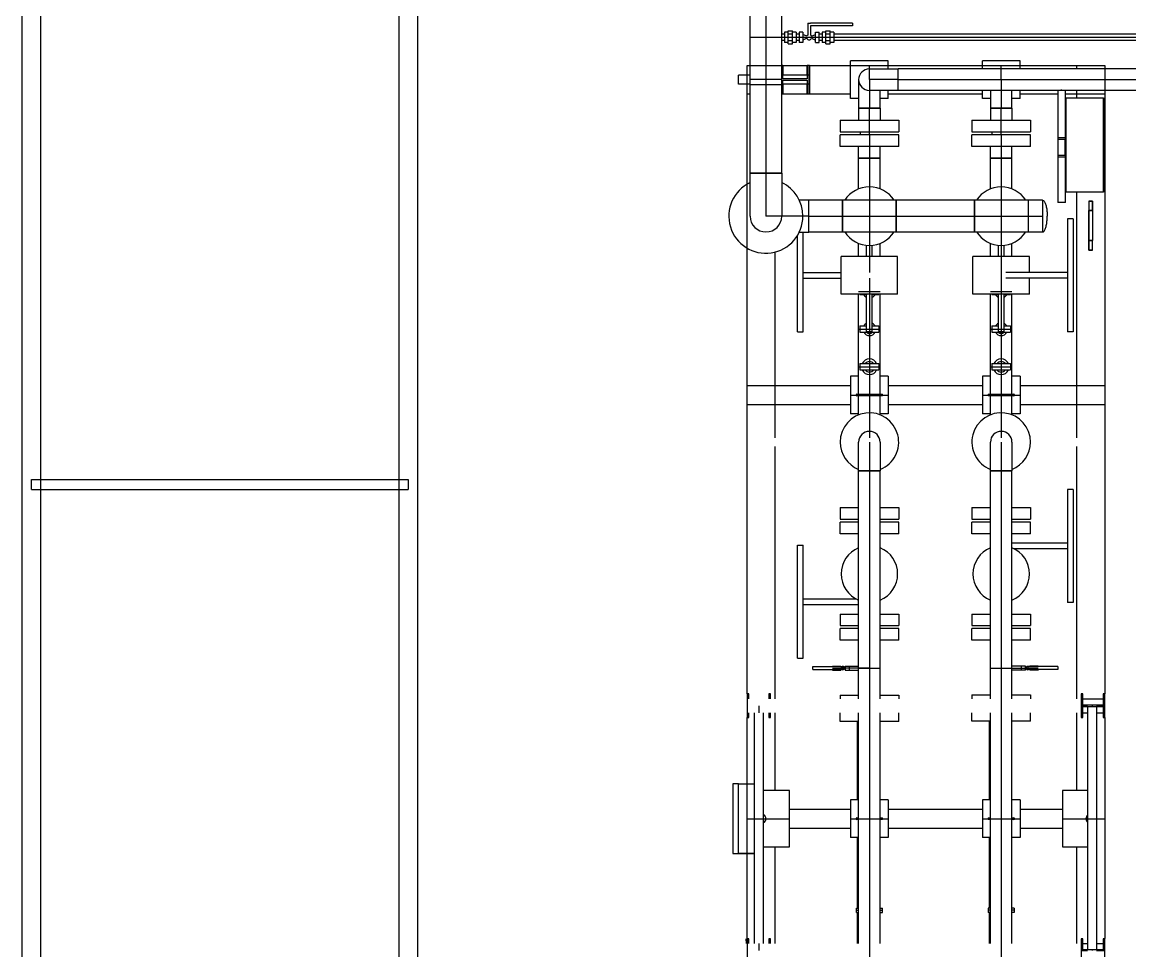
# Model space of a CAD drawing. Header units: inches. Extents: x 517790 to 538444, y 301815 to 302461.
# Drawn here: x 517885.49 to 517891.04, y 302315.24 to 302319.9 of the extents above; entities that cross this region are included whole.
import ezdxf

# ---------------------------------------------------------------- set-up
doc = ezdxf.new("R2010")
doc.units = ezdxf.units.IN
doc.header["$MEASUREMENT"] = 0
doc.layers.add('CABLE ROUTE FOR TOTAL PLANE-EMBED 1_DWG$0$DwgTemplate', color=7, linetype='Continuous')
doc.layers.add('硅胶总平面底图 工艺装置区', color=253, linetype='Continuous')

msp = doc.modelspace()

# ---------------------------------------------------------------- linework, layer by layer
at = {"layer": 'CABLE ROUTE FOR TOTAL PLANE-EMBED 1_DWG$0$DwgTemplate', "color": 253, "linetype": 'Continuous', "lineweight": 25}
for p, q in [((517885.4909, 302294.9102), (517885.4909, 302348.8016)), ((517885.5853, 302294.9056), (517885.5853, 302348.8016)), ((517887.3789, 302320.3745), (517887.3789, 302314.7813)), ((517887.4733, 302320.3745), (517887.4733, 302314.7813)), ((517885.5381, 302317.5529), (517885.5381, 302317.6029)), ((517885.5381, 302317.6029), (517887.4261, 302317.6029)), ((517887.4261, 302317.6029), (517887.4261, 302317.5529)), ((517885.5381, 302317.5529), (517887.4261, 302317.5529))]:
    msp.add_line(p, q, dxfattribs=at)
at = {"layer": '硅胶总平面底图 工艺装置区', "color": 253, "linetype": 'Continuous', "lineweight": -3}
for p, q in [((517889.1405, 302319.1388), (517889.1405, 302321.7954)), ((517889.2199, 302321.7954), (517889.2199, 302319.1388)), ((517889.2993, 302319.1388), (517889.2993, 302321.7954)), ((517889.43, 302319.8906), (517889.4441, 302319.8906)), ((517889.43, 302319.8906), (517889.43, 302319.8302)), ((517889.6542, 302319.8906), (517889.4441, 302319.8906)), ((517889.4441, 302319.8764), (517889.4441, 302319.8302)), ((517889.6542, 302319.8764), (517889.4441, 302319.8764)), ((517889.6542, 302319.8906), (517889.6542, 302319.8764)), ((517889.1405, 302319.8198), (517889.2993, 302319.8198)), ((517889.313, 302319.8355), (517889.2993, 302319.8355)), ((517889.2993, 302319.8198), (517889.313, 302319.8198)), ((517889.313, 302319.804), (517889.2993, 302319.804)), ((517889.313, 302319.846), (517889.313, 302319.8198)), ((517889.3312, 302319.846), (517889.313, 302319.846)), ((517889.313, 302319.8198), (517889.313, 302319.7935)), ((517889.313, 302319.8198), (517889.3294, 302319.8198)), ((517889.3294, 302319.8198), (517889.355, 302319.8198)), ((517889.3312, 302319.8527), (517889.3532, 302319.8527)), ((517889.3312, 302319.8363), (517889.3312, 302319.8527)), ((517889.3312, 302319.8033), (517889.3312, 302319.8363)), ((517889.3312, 302319.8363), (517889.3532, 302319.8363)), ((517889.3312, 302319.7868), (517889.3312, 302319.8033)), ((517889.3312, 302319.8033), (517889.3532, 302319.8033)), ((517889.3532, 302319.8363), (517889.3532, 302319.8527)), ((517889.3715, 302319.846), (517889.3532, 302319.846)), ((517889.3532, 302319.8033), (517889.3532, 302319.8363)), ((517889.3532, 302319.7868), (517889.3532, 302319.8033)), ((517889.355, 302319.8198), (517889.3715, 302319.8198)), ((517889.3715, 302319.846), (517889.3715, 302319.8198)), ((517889.3864, 302319.8355), (517889.3715, 302319.8355)), ((517889.3715, 302319.8198), (517889.3864, 302319.8198)), ((517889.3715, 302319.8198), (517889.3715, 302319.7935)), ((517889.3864, 302319.804), (517889.3715, 302319.804)), ((517889.3864, 302319.846), (517889.3864, 302319.7935)), ((517889.4059, 302319.846), (517889.3864, 302319.846)), ((517889.3864, 302319.8198), (517889.4029, 302319.8198)), ((517889.4029, 302319.8198), (517889.4711, 302319.8198)), ((517889.4059, 302319.846), (517889.4059, 302319.7935)), ((517889.4255, 302319.825), (517889.4059, 302319.8341)), ((517889.4255, 302319.8145), (517889.4059, 302319.8055)), ((517889.4485, 302319.825), (517889.4682, 302319.8341)), ((517889.4485, 302319.8145), (517889.4682, 302319.8055)), ((517889.4682, 302319.7935), (517889.4682, 302319.846)), ((517889.4682, 302319.846), (517889.4876, 302319.846)), ((517889.4711, 302319.8198), (517889.4876, 302319.8198)), ((517889.4876, 302319.7935), (517889.4876, 302319.846)), ((517889.5026, 302319.8355), (517889.4876, 302319.8355)), ((517889.4876, 302319.8198), (517889.5026, 302319.8198)), ((517889.5026, 302319.804), (517889.4876, 302319.804)), ((517889.5026, 302319.846), (517889.5026, 302319.8198)), ((517889.5209, 302319.846), (517889.5026, 302319.846)), ((517889.5026, 302319.8198), (517889.5026, 302319.7935)), ((517889.5026, 302319.8198), (517889.5191, 302319.8198)), ((517889.5191, 302319.8198), (517889.5446, 302319.8198)), ((517889.5209, 302319.8527), (517889.5428, 302319.8527)), ((517889.5209, 302319.8363), (517889.5209, 302319.8527)), ((517889.5209, 302319.8033), (517889.5209, 302319.8363)), ((517889.5209, 302319.8363), (517889.5428, 302319.8363)), ((517889.5209, 302319.7868), (517889.5209, 302319.8033)), ((517889.5209, 302319.8033), (517889.5428, 302319.8033)), ((517889.5428, 302319.8363), (517889.5428, 302319.8527)), ((517889.5611, 302319.846), (517889.5428, 302319.846)), ((517889.5428, 302319.8033), (517889.5428, 302319.8363)), ((517889.5428, 302319.7868), (517889.5428, 302319.8033)), ((517889.5446, 302319.8198), (517889.5611, 302319.8198)), ((517889.5611, 302319.846), (517889.5611, 302319.8198)), ((517893.2903, 302319.8355), (517889.5611, 302319.8355)), ((517889.5611, 302319.8198), (517893.2903, 302319.8198)), ((517889.5611, 302319.8198), (517889.5611, 302319.7935)), ((517893.2903, 302319.804), (517889.5611, 302319.804)), ((517889.3312, 302319.7935), (517889.313, 302319.7935)), ((517889.3312, 302319.7868), (517889.3532, 302319.7868)), ((517889.3715, 302319.7935), (517889.3532, 302319.7935)), ((517889.4059, 302319.7935), (517889.3864, 302319.7935)), ((517889.4682, 302319.7935), (517889.4876, 302319.7935)), ((517889.5209, 302319.7935), (517889.5026, 302319.7935)), ((517889.5209, 302319.7868), (517889.5428, 302319.7868)), ((517889.5611, 302319.7935), (517889.5428, 302319.7935)), ((517889.8335, 302319.7018), (517889.6447, 302319.7018)), ((517889.6447, 302319.513), (517889.6447, 302319.7018)), ((517889.8335, 302319.6613), (517889.8335, 302319.7018)), ((517890.4943, 302319.7018), (517890.3055, 302319.7018)), ((517890.3055, 302319.6613), (517890.3055, 302319.7018)), ((517890.4943, 302319.6613), (517890.4943, 302319.7018)), ((517889.1255, 302319.63), (517889.1255, 302319.6782)), ((517889.1255, 302319.6782), (517889.1405, 302319.6782)), ((517889.1255, 302319.63), (517889.1255, 302319.6782)), ((517889.1255, 302319.6782), (517889.1405, 302319.6782)), ((517889.1405, 302319.6782), (517889.2945, 302319.6782)), ((517889.3049, 302319.6782), (517889.2993, 302319.6782)), ((517889.3049, 302319.6107), (517889.3049, 302319.6782)), ((517889.3049, 302319.6782), (517889.3058, 302319.6782)), ((517889.3049, 302319.6782), (517889.3058, 302319.6782)), ((517889.3058, 302319.6782), (517889.4267, 302319.6782)), ((517889.3058, 302319.6782), (517889.3058, 302319.63)), ((517889.3058, 302319.6782), (517889.3058, 302319.63)), ((517889.4267, 302319.63), (517889.4267, 302319.6782)), ((517889.4267, 302319.63), (517889.4267, 302319.6782)), ((517889.4267, 302319.6782), (517889.4276, 302319.6782)), ((517889.4276, 302319.6782), (517889.4267, 302319.6782)), ((517889.4276, 302319.6782), (517889.4276, 302319.6107)), ((517889.437, 302319.6782), (517889.4276, 302319.6782)), ((517889.437, 302319.5366), (517889.437, 302319.6782)), ((517889.437, 302319.6782), (517889.438, 302319.6782)), ((517889.438, 302319.6782), (517889.437, 302319.6782)), ((517889.438, 302319.6782), (517889.6447, 302319.6782)), ((517889.438, 302319.6782), (517889.438, 302319.5366)), ((517889.438, 302319.6782), (517889.438, 302319.5366)), ((517889.6447, 302319.6782), (517889.8335, 302319.6782)), ((517889.7391, 302319.6074), (517889.7391, 302319.6782)), ((517889.7391, 302319.6613), (517889.883, 302319.6613)), ((517889.8335, 302319.6782), (517890.3055, 302319.6782)), ((517889.883, 302319.5534), (517889.883, 302319.6613)), ((517889.883, 302319.5534), (517889.883, 302319.6613)), ((517893.2165, 302319.6613), (517889.883, 302319.6613)), ((517890.3055, 302319.6782), (517890.4943, 302319.6782)), ((517890.3999, 302319.6074), (517890.3999, 302319.6782)), ((517890.4943, 302319.6782), (517890.9191, 302319.6782)), ((517890.7775, 302319.6782), (517890.7775, 302319.6613)), ((517890.7775, 302319.6782), (517890.9191, 302319.6782)), ((517890.9191, 302319.6782), (517890.9191, 302319.6613)), ((517890.9191, 302319.6782), (517890.9191, 302319.6613)), ((517890.9191, 302319.6613), (517890.9191, 302319.5534)), ((517889.083, 302319.5847), (517889.083, 302319.63)), ((517889.1405, 302319.63), (517889.083, 302319.63)), ((517889.1405, 302319.5847), (517889.083, 302319.5847)), ((517889.1255, 302319.5847), (517889.1255, 302319.63)), ((517889.1255, 302319.083), (517889.1255, 302319.5847)), ((517889.1255, 302319.5366), (517889.1255, 302319.5847)), ((517889.2993, 302319.6074), (517889.1405, 302319.6074)), ((517889.1405, 302319.5823), (517889.2993, 302319.5823)), ((517889.437, 302319.63), (517889.2993, 302319.63)), ((517889.437, 302319.5847), (517889.2993, 302319.5847)), ((517889.4276, 302319.6107), (517889.3049, 302319.6107)), ((517889.3049, 302319.5366), (517889.3049, 302319.6041)), ((517889.3049, 302319.6041), (517889.4276, 302319.6041)), ((517889.3058, 302319.5847), (517889.3058, 302319.5366)), ((517889.3058, 302319.5847), (517889.3058, 302319.5366)), ((517889.4267, 302319.5366), (517889.4267, 302319.5847)), ((517889.4267, 302319.5366), (517889.4267, 302319.5847)), ((517889.4276, 302319.6041), (517889.4276, 302319.5366)), ((517889.437, 302319.63), (517889.437, 302319.5847)), ((517889.6852, 302319.6074), (517889.6852, 302319.4635)), ((517889.7391, 302319.6074), (517889.7391, 302319.5534)), ((517889.883, 302319.6074), (517889.7391, 302319.6074)), ((517889.883, 302319.6074), (517889.883, 302319.6074)), ((517889.883, 302319.6074), (517889.883, 302319.6074)), ((517889.883, 302319.6074), (517893.2165, 302319.6074)), ((517890.3999, 302319.6074), (517890.3999, 302319.5534)), ((517889.1255, 302319.5366), (517889.1405, 302319.5366)), ((517889.2993, 302319.5366), (517889.3049, 302319.5366)), ((517889.3058, 302319.5366), (517889.3049, 302319.5366)), ((517889.3049, 302319.5366), (517889.3058, 302319.5366)), ((517889.3058, 302319.5366), (517889.4267, 302319.5366)), ((517889.4276, 302319.5366), (517889.4267, 302319.5366)), ((517889.4276, 302319.5366), (517889.4267, 302319.5366)), ((517889.4276, 302319.5366), (517889.437, 302319.5366)), ((517889.438, 302319.5366), (517889.437, 302319.5366)), ((517889.438, 302319.5366), (517889.437, 302319.5366)), ((517889.438, 302319.5366), (517889.6447, 302319.5366)), ((517889.7391, 302319.5534), (517889.7391, 302319.4635)), ((517889.883, 302319.5534), (517889.7391, 302319.5534)), ((517889.7931, 302319.4635), (517889.7931, 302319.5534)), ((517889.8335, 302319.513), (517889.8335, 302319.5534)), ((517889.8335, 302319.5366), (517890.3055, 302319.5366)), ((517893.2165, 302319.5534), (517889.883, 302319.5534)), ((517890.3055, 302319.513), (517890.3055, 302319.5534)), ((517890.346, 302319.5534), (517890.346, 302319.4635)), ((517890.3999, 302319.5534), (517890.3999, 302319.4635)), ((517890.4539, 302319.4635), (517890.4539, 302319.5534)), ((517890.4943, 302319.513), (517890.4943, 302319.5534)), ((517890.4943, 302319.5366), (517890.6836, 302319.5366)), ((517890.6836, 302319.5534), (517890.6836, 302318.9921)), ((517890.7026, 302319.5534), (517890.7026, 302319.5578)), ((517890.7215, 302318.9921), (517890.7215, 302319.5534)), ((517890.7215, 302319.5366), (517890.9191, 302319.5366)), ((517890.7775, 302319.5534), (517890.7775, 302319.5155)), ((517890.9191, 302319.5534), (517890.9191, 302319.5366)), ((517890.9191, 302319.5534), (517890.9191, 302317.8114)), ((517889.6852, 302319.513), (517889.6447, 302319.513)), ((517889.8335, 302319.513), (517889.7931, 302319.513)), ((517890.346, 302319.513), (517890.3055, 302319.513)), ((517890.4943, 302319.513), (517890.4539, 302319.513)), ((517890.7243, 302319.5155), (517890.7243, 302319.0435)), ((517890.7243, 302319.5155), (517890.7243, 302319.0435)), ((517890.7243, 302319.5155), (517890.9131, 302319.5155)), ((517890.7243, 302319.5155), (517890.9131, 302319.5155)), ((517890.9131, 302319.0435), (517890.9131, 302319.5155)), ((517890.9131, 302319.5155), (517890.9131, 302319.0435)), ((517889.7391, 302319.4635), (517889.6852, 302319.4635)), ((517889.6852, 302319.4635), (517889.7391, 302319.4635)), ((517889.6852, 302319.4635), (517889.6852, 302319.4049)), ((517889.7391, 302319.4635), (517889.7391, 302319.4635)), ((517889.7391, 302319.4635), (517889.7391, 302319.4635)), ((517889.7931, 302319.4635), (517889.7391, 302319.4635)), ((517889.7391, 302319.3465), (517889.7391, 302319.4635)), ((517889.7391, 302319.4635), (517889.7931, 302319.4635)), ((517889.7931, 302319.4635), (517889.7931, 302319.4049)), ((517890.3999, 302319.4635), (517890.346, 302319.4635)), ((517890.346, 302319.4635), (517890.3999, 302319.4635)), ((517890.346, 302319.4635), (517890.346, 302319.4049)), ((517890.3999, 302319.4635), (517890.3999, 302319.4635)), ((517890.3999, 302319.4635), (517890.3999, 302319.4635)), ((517890.4539, 302319.4635), (517890.3999, 302319.4635)), ((517890.3999, 302319.3465), (517890.3999, 302319.4635)), ((517890.3999, 302319.4635), (517890.4539, 302319.4635)), ((517890.4539, 302319.4635), (517890.4539, 302319.4049)), ((517889.5923, 302319.4049), (517889.7391, 302319.4049)), ((517889.5923, 302319.4049), (517889.5923, 302319.3465)), ((517889.7391, 302319.4049), (517889.886, 302319.4049)), ((517889.886, 302319.4049), (517889.886, 302319.3465)), ((517890.2531, 302319.4049), (517890.3999, 302319.4049)), ((517890.2531, 302319.4049), (517890.2531, 302319.3465)), ((517890.3999, 302319.4049), (517890.5468, 302319.4049)), ((517890.5468, 302319.4049), (517890.5468, 302319.3465)), ((517889.5923, 302319.3465), (517889.7391, 302319.3465)), ((517889.7391, 302319.3314), (517889.5923, 302319.3314)), ((517889.5923, 302319.2729), (517889.5923, 302319.3314)), ((517889.6938, 302319.3314), (517889.6938, 302319.3465)), ((517889.7391, 302319.3314), (517889.7391, 302319.3465)), ((517889.7391, 302319.3465), (517889.886, 302319.3465)), ((517889.7391, 302319.3314), (517889.7391, 302319.2144)), ((517889.886, 302319.3314), (517889.7391, 302319.3314)), ((517889.886, 302319.2729), (517889.886, 302319.3314)), ((517890.2531, 302319.3465), (517890.3999, 302319.3465)), ((517890.3999, 302319.3314), (517890.2531, 302319.3314)), ((517890.2531, 302319.2729), (517890.2531, 302319.3314)), ((517890.3546, 302319.3314), (517890.3546, 302319.3465)), ((517890.3999, 302319.3465), (517890.5468, 302319.3465)), ((517890.3999, 302319.3314), (517890.3999, 302319.3465)), ((517890.3999, 302319.3314), (517890.3999, 302319.2144)), ((517890.5468, 302319.3314), (517890.3999, 302319.3314)), ((517890.5468, 302319.2729), (517890.5468, 302319.3314)), ((517890.7215, 302319.3156), (517890.6836, 302319.3156)), ((517890.6836, 302319.3156), (517890.6836, 302319.3086)), ((517890.6836, 302319.3086), (517890.7185, 302319.3086)), ((517890.7185, 302319.3086), (517890.7185, 302319.2268)), ((517890.7215, 302319.2197), (517890.7215, 302319.3156)), ((517889.7391, 302319.2729), (517889.5923, 302319.2729)), ((517889.6852, 302319.2144), (517889.6852, 302319.2729)), ((517889.886, 302319.2729), (517889.7391, 302319.2729)), ((517889.7931, 302319.2144), (517889.7931, 302319.2729)), ((517890.3999, 302319.2729), (517890.2531, 302319.2729)), ((517890.346, 302319.2144), (517890.346, 302319.2729)), ((517890.5468, 302319.2729), (517890.3999, 302319.2729)), ((517890.4539, 302319.2144), (517890.4539, 302319.2729)), ((517889.6852, 302319.2144), (517889.7931, 302319.2144)), ((517889.6852, 302319.0596), (517889.6852, 302319.2144)), ((517889.7391, 302319.2144), (517889.6852, 302319.2144)), ((517889.7391, 302319.2144), (517889.7391, 302319.0698)), ((517889.7931, 302319.2144), (517889.7391, 302319.2144)), ((517889.7931, 302319.0596), (517889.7931, 302319.2144)), ((517890.346, 302319.2144), (517890.4539, 302319.2144)), ((517890.346, 302319.0596), (517890.346, 302319.2144)), ((517890.3999, 302319.2144), (517890.346, 302319.2144)), ((517890.3999, 302319.2144), (517890.3999, 302319.0698)), ((517890.4539, 302319.2144), (517890.3999, 302319.2144)), ((517890.4539, 302319.0596), (517890.4539, 302319.2144)), ((517890.6836, 302319.2268), (517890.6836, 302319.2197)), ((517890.7185, 302319.2268), (517890.6836, 302319.2268)), ((517890.6836, 302319.2197), (517890.7215, 302319.2197)), ((517889.2993, 302319.1388), (517889.1405, 302319.1388)), ((517889.1405, 302318.923), (517889.1405, 302319.1388)), ((517889.1405, 302319.1388), (517889.2993, 302319.1388)), ((517889.2199, 302319.1388), (517889.2199, 302319.1388)), ((517889.2199, 302319.1387), (517889.2199, 302319.1388)), ((517889.2199, 302319.1388), (517889.2199, 302318.923)), ((517889.2993, 302319.1388), (517889.2993, 302318.923)), ((517889.1255, 302318.7629), (517889.1255, 302319.083)), ((517889.7391, 302319.0698), (517889.7391, 302319.0218)), ((517890.3999, 302319.0698), (517890.3999, 302319.0218)), ((517890.9131, 302319.0435), (517890.7243, 302319.0435)), ((517890.9131, 302319.0435), (517890.7243, 302319.0435)), ((517890.7775, 302319.0435), (517890.7775, 302317.8114)), ((517889.4357, 302319.0024), (517889.3879, 302319.0024)), ((517889.4357, 302318.923), (517889.4357, 302319.0024)), ((517889.4357, 302318.8435), (517889.4357, 302319.0024)), ((517889.6044, 302319.0024), (517889.4357, 302319.0024)), ((517889.6044, 302318.8435), (517889.6044, 302319.0024)), ((517889.6044, 302319.0024), (517889.6044, 302318.8435)), ((517889.8739, 302319.0024), (517889.6044, 302319.0024)), ((517889.7391, 302319.0218), (517889.7391, 302319.0217)), ((517889.7391, 302319.0217), (517889.7391, 302318.8242)), ((517889.8739, 302318.8435), (517889.8739, 302319.0024)), ((517890.2652, 302319.0024), (517889.8739, 302319.0024)), ((517889.8739, 302319.0024), (517889.8739, 302318.8435)), ((517890.2652, 302319.0024), (517890.2652, 302318.8435)), ((517890.5347, 302319.0024), (517890.2652, 302319.0024)), ((517890.2652, 302318.8435), (517890.2652, 302319.0024)), ((517890.3999, 302319.0218), (517890.3999, 302319.0217)), ((517890.3999, 302319.0217), (517890.3999, 302318.8242)), ((517890.5347, 302319.0024), (517890.5347, 302318.923)), ((517890.6066, 302319.0024), (517890.5347, 302319.0024)), ((517890.5347, 302319.0024), (517890.5347, 302318.8435)), ((517890.6066, 302319.0024), (517890.6066, 302318.923)), ((517890.7215, 302318.9921), (517890.6836, 302318.9921)), ((517890.8578, 302318.9985), (517890.8389, 302318.9985)), ((517890.8389, 302318.9985), (517890.8578, 302318.9985)), ((517890.8389, 302318.9985), (517890.8389, 302318.9513)), ((517890.8389, 302318.9985), (517890.8389, 302318.9513)), ((517890.8578, 302318.9513), (517890.8578, 302318.9985)), ((517890.8578, 302318.9985), (517890.8578, 302318.9513)), ((517889.4057, 302318.923), (517889.2199, 302318.923)), ((517889.4357, 302318.923), (517889.4057, 302318.923)), ((517889.4357, 302318.923), (517889.4357, 302318.923)), ((517889.4357, 302318.923), (517889.4357, 302318.923)), ((517889.4357, 302318.8435), (517889.4357, 302318.923)), ((517889.4357, 302318.923), (517889.6044, 302318.923)), ((517889.6044, 302318.923), (517889.6044, 302318.923)), ((517889.6044, 302318.923), (517889.8739, 302318.923)), ((517889.8739, 302318.923), (517890.2652, 302318.923)), ((517889.8739, 302318.923), (517889.8739, 302318.923)), ((517889.8739, 302318.923), (517889.8739, 302318.923)), ((517890.2652, 302318.923), (517890.5347, 302318.923)), ((517890.2652, 302318.923), (517890.2652, 302318.923)), ((517890.5347, 302318.923), (517890.6066, 302318.923)), ((517890.5347, 302318.923), (517890.5347, 302318.923)), ((517890.5347, 302318.923), (517890.5347, 302318.8435)), ((517890.5347, 302318.923), (517890.5347, 302318.923)), ((517890.5347, 302318.923), (517890.5347, 302318.923)), ((517890.6066, 302318.923), (517890.6066, 302318.8435)), ((517890.8389, 302318.9513), (517890.8578, 302318.9513)), ((517890.8578, 302318.9513), (517890.8389, 302318.9513)), ((517890.8389, 302318.8003), (517890.8389, 302318.9513)), ((517890.8389, 302318.9513), (517890.8389, 302318.8003)), ((517890.8578, 302318.9513), (517890.8389, 302318.9513)), ((517890.8578, 302318.9513), (517890.8578, 302318.8003)), ((517890.8578, 302318.9513), (517890.8578, 302318.8003)), ((517890.7322, 302318.9098), (517890.7322, 302318.3434)), ((517890.7605, 302318.9098), (517890.7322, 302318.9098)), ((517890.7605, 302318.9098), (517890.7605, 302318.3434)), ((517889.3785, 302318.3434), (517889.3785, 302318.8261)), ((517889.3879, 302318.8435), (517889.4357, 302318.8435)), ((517889.4068, 302318.3434), (517889.4068, 302318.8435)), ((517889.6044, 302318.8435), (517889.4357, 302318.8435)), ((517889.8739, 302318.8435), (517889.6044, 302318.8435)), ((517889.7391, 302318.8242), (517889.7391, 302318.6407)), ((517889.7391, 302318.8242), (517889.7391, 302318.8242)), ((517889.7391, 302318.8242), (517889.7391, 302318.8242)), ((517890.2652, 302318.8435), (517889.8739, 302318.8435)), ((517890.5347, 302318.8435), (517890.2652, 302318.8435)), ((517890.3999, 302318.8242), (517890.3999, 302318.6407)), ((517890.3999, 302318.8242), (517890.3999, 302318.8242)), ((517890.3999, 302318.8242), (517890.3999, 302318.8242)), ((517890.6066, 302318.8435), (517890.5347, 302318.8435)), ((517890.8389, 302318.8003), (517890.8389, 302318.7531)), ((517890.8389, 302318.7531), (517890.8389, 302318.8003)), ((517890.8578, 302318.8003), (517890.8389, 302318.8003)), ((517890.8389, 302318.8003), (517890.8578, 302318.8003)), ((517890.8578, 302318.8003), (517890.8389, 302318.8003)), ((517890.8578, 302318.7531), (517890.8578, 302318.8003)), ((517890.8578, 302318.7531), (517890.8578, 302318.8003)), ((517889.1255, 302317.8114), (517889.1255, 302318.7629)), ((517889.6852, 302318.721), (517889.6852, 302318.7864)), ((517889.725, 302318.721), (517889.725, 302318.7768)), ((517889.7533, 302318.721), (517889.7533, 302318.7768)), ((517889.7931, 302318.721), (517889.7931, 302318.7864)), ((517890.346, 302318.721), (517890.346, 302318.7864)), ((517890.3858, 302318.721), (517890.3858, 302318.7768)), ((517890.4141, 302318.721), (517890.4141, 302318.7768)), ((517890.4539, 302318.721), (517890.4539, 302318.7864)), ((517890.8389, 302318.7531), (517890.8578, 302318.7531)), ((517890.8578, 302318.7531), (517890.8389, 302318.7531)), ((517889.2671, 302317.8114), (517889.2671, 302318.7432)), ((517889.8807, 302318.721), (517889.5975, 302318.721)), ((517889.5975, 302318.5322), (517889.5975, 302318.721)), ((517889.8807, 302318.5322), (517889.8807, 302318.721)), ((517890.5415, 302318.721), (517890.2583, 302318.721)), ((517890.2583, 302318.5322), (517890.2583, 302318.721)), ((517890.5415, 302318.6407), (517890.5415, 302318.721)), ((517889.4068, 302318.6407), (517889.5975, 302318.6407)), ((517890.3999, 302318.6406), (517890.3999, 302318.6125)), ((517890.7322, 302318.6407), (517890.423, 302318.6407)), ((517889.4068, 302318.6124), (517889.5975, 302318.6124)), ((517889.7391, 302318.6124), (517889.7391, 302318.5454)), ((517890.3999, 302318.6124), (517890.3999, 302318.5454)), ((517890.7322, 302318.6124), (517890.423, 302318.6124)), ((517890.5415, 302318.5322), (517890.5415, 302318.6124)), ((517889.8807, 302318.5322), (517889.5975, 302318.5322)), ((517889.6852, 302318.5454), (517889.7931, 302318.5454)), ((517889.6852, 302318.3566), (517889.6852, 302318.5322)), ((517889.6919, 302318.5322), (517889.6919, 302318.5297)), ((517889.6919, 302318.5297), (517889.725, 302318.5297)), ((517889.725, 302318.3434), (517889.725, 302318.5322)), ((517889.7391, 302318.5454), (517889.7391, 302318.5454)), ((517889.7391, 302318.5454), (517889.7391, 302318.5454)), ((517889.7391, 302318.5454), (517889.7391, 302318.3566)), ((517889.7533, 302318.3434), (517889.7533, 302318.5322)), ((517889.7533, 302318.5297), (517889.7863, 302318.5297)), ((517889.7863, 302318.5322), (517889.7863, 302318.5297)), ((517889.7931, 302318.3566), (517889.7931, 302318.5322)), ((517890.5415, 302318.5322), (517890.2583, 302318.5322)), ((517890.346, 302318.5454), (517890.4539, 302318.5454)), ((517890.346, 302318.3566), (517890.346, 302318.5322)), ((517890.3527, 302318.5322), (517890.3527, 302318.5297)), ((517890.3527, 302318.5297), (517890.3858, 302318.5297)), ((517890.3858, 302318.3434), (517890.3858, 302318.5322)), ((517890.3999, 302318.5454), (517890.3999, 302318.5454)), ((517890.3999, 302318.5454), (517890.3999, 302318.5454)), ((517890.3999, 302318.5454), (517890.3999, 302318.3566)), ((517890.4141, 302318.3434), (517890.4141, 302318.5322)), ((517890.4141, 302318.5297), (517890.4471, 302318.5297)), ((517890.4471, 302318.5322), (517890.4471, 302318.5297)), ((517890.4539, 302318.3566), (517890.4539, 302318.5322)), ((517889.6852, 302318.3566), (517889.7931, 302318.3566)), ((517889.6852, 302318.1678), (517889.6852, 302318.3566)), ((517889.6919, 302318.3723), (517889.725, 302318.3723)), ((517889.6919, 302318.3723), (517889.6919, 302318.3409)), ((517889.7391, 302318.3566), (517889.7391, 302318.3566)), ((517889.7391, 302318.3566), (517889.7391, 302318.3566)), ((517889.7391, 302318.3566), (517889.7391, 302318.324)), ((517889.7533, 302318.3723), (517889.7863, 302318.3723)), ((517889.7863, 302318.3723), (517889.7863, 302318.3409)), ((517889.7931, 302318.1678), (517889.7931, 302318.3566)), ((517890.346, 302318.3566), (517890.4539, 302318.3566)), ((517890.346, 302318.1678), (517890.346, 302318.3566)), ((517890.3527, 302318.3723), (517890.3858, 302318.3723)), ((517890.3527, 302318.3723), (517890.3527, 302318.3409)), ((517890.3999, 302318.3566), (517890.3999, 302318.3566)), ((517890.3999, 302318.3566), (517890.3999, 302318.3566)), ((517890.3999, 302318.3566), (517890.3999, 302318.324)), ((517890.4141, 302318.3723), (517890.4471, 302318.3723)), ((517890.4471, 302318.3723), (517890.4471, 302318.3409)), ((517890.4539, 302318.1678), (517890.4539, 302318.3566)), ((517889.3785, 302318.3434), (517889.4068, 302318.3434)), ((517889.6919, 302318.3409), (517889.7391, 302318.3409)), ((517889.7533, 302318.3434), (517889.725, 302318.3434)), ((517889.7391, 302318.3409), (517889.7863, 302318.3409)), ((517889.7391, 302318.324), (517889.7391, 302318.2072)), ((517890.3527, 302318.3409), (517890.3999, 302318.3409)), ((517890.4141, 302318.3434), (517890.3858, 302318.3434)), ((517890.3999, 302318.3409), (517890.4471, 302318.3409)), ((517890.3999, 302318.324), (517890.3999, 302318.2072)), ((517890.7605, 302318.3434), (517890.7322, 302318.3434)), ((517889.7391, 302318.2072), (517889.7391, 302318.1678)), ((517890.3999, 302318.2072), (517890.3999, 302318.1678)), ((517889.6852, 302318.1678), (517889.7931, 302318.1678)), ((517889.6852, 302318.03), (517889.6852, 302318.1678)), ((517889.6919, 302318.1835), (517889.7391, 302318.1835)), ((517889.6919, 302318.1835), (517889.6919, 302318.1521)), ((517889.6919, 302318.1521), (517889.7391, 302318.1521)), ((517889.7391, 302318.1835), (517889.7863, 302318.1835)), ((517889.7391, 302318.1678), (517889.7391, 302318.1284)), ((517889.7391, 302318.1678), (517889.7391, 302318.1678)), ((517889.7391, 302318.1678), (517889.7391, 302318.1678)), ((517889.7391, 302318.1521), (517889.7863, 302318.1521)), ((517889.7863, 302318.1835), (517889.7863, 302318.1521)), ((517889.7931, 302318.03), (517889.7931, 302318.1678)), ((517890.346, 302318.1678), (517890.4539, 302318.1678)), ((517890.346, 302318.03), (517890.346, 302318.1678)), ((517890.3527, 302318.1835), (517890.3999, 302318.1835)), ((517890.3527, 302318.1835), (517890.3527, 302318.1521)), ((517890.3527, 302318.1521), (517890.3999, 302318.1521)), ((517890.3999, 302318.1835), (517890.4471, 302318.1835)), ((517890.3999, 302318.1678), (517890.3999, 302318.1678)), ((517890.3999, 302318.1678), (517890.3999, 302318.1678)), ((517890.3999, 302318.1678), (517890.3999, 302318.1284)), ((517890.3999, 302318.1521), (517890.4471, 302318.1521)), ((517890.4471, 302318.1835), (517890.4471, 302318.1521)), ((517890.4539, 302318.03), (517890.4539, 302318.1678)), ((517889.6852, 302318.1206), (517889.6447, 302318.1206)), ((517889.6447, 302318.1206), (517889.6447, 302317.9318)), ((517889.7391, 302318.1284), (517889.7391, 302318.03)), ((517889.8335, 302318.1206), (517889.7931, 302318.1206)), ((517889.8335, 302318.1206), (517889.8335, 302317.9318)), ((517890.3055, 302318.1206), (517890.3055, 302317.9318)), ((517890.346, 302318.1206), (517890.3055, 302318.1206)), ((517890.3999, 302318.1284), (517890.3999, 302318.03)), ((517890.4943, 302318.1206), (517890.4539, 302318.1206)), ((517890.4943, 302318.1206), (517890.4943, 302317.9318)), ((517889.1255, 302317.979), (517889.1255, 302318.0734)), ((517889.1255, 302318.0734), (517889.6447, 302318.0734)), ((517889.6447, 302318.0262), (517889.8335, 302318.0262)), ((517889.6759, 302318.03), (517889.8024, 302318.03)), ((517889.8024, 302318.0224), (517889.6759, 302318.0224)), ((517889.6852, 302317.9268), (517889.6852, 302318.0224)), ((517889.7391, 302318.03), (517889.7391, 302318.0224)), ((517889.7391, 302318.0224), (517889.7391, 302317.937)), ((517889.7931, 302317.9268), (517889.7931, 302318.0224)), ((517889.8335, 302318.0734), (517890.3055, 302318.0734)), ((517890.3055, 302318.0262), (517890.4943, 302318.0262)), ((517890.3367, 302318.03), (517890.4632, 302318.03)), ((517890.4632, 302318.0224), (517890.3367, 302318.0224)), ((517890.346, 302317.9268), (517890.346, 302318.0224)), ((517890.3999, 302318.03), (517890.3999, 302318.0224)), ((517890.3999, 302318.0224), (517890.3999, 302317.937)), ((517890.4539, 302317.9268), (517890.4539, 302318.0224)), ((517890.4943, 302318.0734), (517890.9191, 302318.0734)), ((517890.9191, 302318.0734), (517890.9191, 302317.979)), ((517889.1255, 302317.979), (517889.6447, 302317.979)), ((517889.8335, 302317.979), (517890.3055, 302317.979)), ((517890.4943, 302317.979), (517890.9191, 302317.979)), ((517889.6852, 302317.9318), (517889.6447, 302317.9318)), ((517889.7391, 302317.937), (517889.7391, 302317.889)), ((517889.8335, 302317.9318), (517889.7931, 302317.9318)), ((517890.346, 302317.9318), (517890.3055, 302317.9318)), ((517890.3999, 302317.937), (517890.3999, 302317.889)), ((517890.4943, 302317.9318), (517890.4539, 302317.9318)), ((517889.7391, 302317.889), (517889.7391, 302317.8114)), ((517889.7391, 302317.889), (517889.7391, 302317.889)), ((517890.3999, 302317.889), (517890.3999, 302317.889)), ((517890.3999, 302317.889), (517890.3999, 302317.8114)), ((517889.1255, 302317.7689), (517889.1255, 302317.8114)), ((517890.9191, 302317.8114), (517890.9191, 302317.7689)), ((517889.1255, 302316.5276), (517889.1255, 302317.7689)), ((517889.2671, 302316.504), (517889.2671, 302317.7689)), ((517889.6852, 302317.6463), (517889.6852, 302317.7902)), ((517889.7391, 302317.7902), (517889.7391, 302317.6463)), ((517889.7931, 302317.7902), (517889.7931, 302317.6463)), ((517890.346, 302317.6463), (517890.346, 302317.7902)), ((517890.3999, 302317.7902), (517890.3999, 302317.6463)), ((517890.4539, 302317.7902), (517890.4539, 302317.6463)), ((517890.7775, 302317.7689), (517890.7775, 302316.504)), ((517890.9191, 302317.7689), (517890.9191, 302316.5276)), ((517889.7931, 302317.6463), (517889.6852, 302317.6463)), ((517889.6852, 302317.6463), (517889.7931, 302317.6463)), ((517889.6852, 302316.504), (517889.6852, 302317.6463)), ((517889.7391, 302317.6463), (517889.7391, 302317.6463)), ((517889.7391, 302317.6463), (517889.7391, 302317.6463)), ((517889.7391, 302317.6463), (517889.7391, 302316.504)), ((517889.7931, 302316.504), (517889.7931, 302317.6463)), ((517890.4539, 302317.6463), (517890.346, 302317.6463)), ((517890.346, 302317.6463), (517890.4539, 302317.6463)), ((517890.346, 302316.504), (517890.346, 302317.6463)), ((517890.3999, 302317.6463), (517890.3999, 302317.6463)), ((517890.3999, 302317.6463), (517890.3999, 302317.6463)), ((517890.3999, 302317.6463), (517890.3999, 302316.504)), ((517890.4539, 302316.504), (517890.4539, 302317.6463)), ((517890.7322, 302317.5523), (517890.7322, 302317.2691)), ((517890.7605, 302317.5523), (517890.7322, 302317.5523)), ((517890.7605, 302317.5523), (517890.7605, 302317.2691)), ((517889.5923, 302317.4622), (517889.6852, 302317.4622)), ((517889.5923, 302317.4622), (517889.5923, 302317.4038)), ((517889.7931, 302317.4622), (517889.886, 302317.4622)), ((517889.886, 302317.4622), (517889.886, 302317.4038)), ((517890.2531, 302317.4622), (517890.346, 302317.4622)), ((517890.2531, 302317.4622), (517890.2531, 302317.4038)), ((517890.4539, 302317.4622), (517890.5468, 302317.4622)), ((517890.5468, 302317.4622), (517890.5468, 302317.4038)), ((517889.5923, 302317.4038), (517889.6852, 302317.4038)), ((517889.6852, 302317.3887), (517889.5923, 302317.3887)), ((517889.5923, 302317.3303), (517889.5923, 302317.3887)), ((517889.7931, 302317.4038), (517889.886, 302317.4038)), ((517889.886, 302317.3887), (517889.7931, 302317.3887)), ((517889.886, 302317.3303), (517889.886, 302317.3887)), ((517890.2531, 302317.4038), (517890.346, 302317.4038)), ((517890.346, 302317.3887), (517890.2531, 302317.3887)), ((517890.2531, 302317.3303), (517890.2531, 302317.3887)), ((517890.4539, 302317.4038), (517890.5468, 302317.4038)), ((517890.5468, 302317.3887), (517890.4539, 302317.3887)), ((517890.5468, 302317.3303), (517890.5468, 302317.3887)), ((517889.6852, 302317.3303), (517889.5923, 302317.3303)), ((517889.886, 302317.3303), (517889.7931, 302317.3303)), ((517890.346, 302317.3303), (517890.2531, 302317.3303)), ((517890.5468, 302317.3303), (517890.4539, 302317.3303)), ((517889.3785, 302316.9897), (517889.3785, 302317.2729)), ((517889.3785, 302317.2729), (517889.4068, 302317.2729)), ((517889.4068, 302316.9897), (517889.4068, 302317.2729)), ((517890.7322, 302317.2832), (517890.4539, 302317.2832)), ((517890.7322, 302317.2549), (517890.4654, 302317.2549)), ((517890.7322, 302317.2691), (517890.7322, 302316.9859)), ((517890.7605, 302317.2691), (517890.7605, 302316.9859)), ((517889.3785, 302316.7065), (517889.3785, 302316.9897)), ((517889.4068, 302317.0038), (517889.6736, 302317.0038)), ((517889.4068, 302316.7065), (517889.4068, 302316.9897)), ((517889.4068, 302316.9755), (517889.6852, 302316.9755)), ((517890.7605, 302316.9859), (517890.7322, 302316.9859)), ((517889.5923, 302316.9285), (517889.6852, 302316.9285)), ((517889.5923, 302316.9285), (517889.5923, 302316.8701)), ((517889.7931, 302316.9285), (517889.886, 302316.9285)), ((517889.886, 302316.9285), (517889.886, 302316.8701)), ((517890.2531, 302316.9285), (517890.346, 302316.9285)), ((517890.2531, 302316.9285), (517890.2531, 302316.8701)), ((517890.4539, 302316.9285), (517890.5468, 302316.9285)), ((517890.5468, 302316.9285), (517890.5468, 302316.8701)), ((517889.5923, 302316.8701), (517889.6852, 302316.8701)), ((517889.7931, 302316.8701), (517889.886, 302316.8701)), ((517890.2531, 302316.8701), (517890.346, 302316.8701)), ((517890.4539, 302316.8701), (517890.5468, 302316.8701)), ((517889.6852, 302316.855), (517889.5923, 302316.855)), ((517889.5923, 302316.7965), (517889.5923, 302316.855)), ((517889.886, 302316.855), (517889.7931, 302316.855)), ((517889.886, 302316.7965), (517889.886, 302316.855)), ((517890.346, 302316.855), (517890.2531, 302316.855)), ((517890.2531, 302316.7965), (517890.2531, 302316.855)), ((517890.5468, 302316.855), (517890.4539, 302316.855)), ((517890.5468, 302316.7965), (517890.5468, 302316.855)), ((517889.6852, 302316.7965), (517889.5923, 302316.7965)), ((517889.886, 302316.7965), (517889.7931, 302316.7965)), ((517890.346, 302316.7965), (517890.2531, 302316.7965)), ((517890.5468, 302316.7965), (517890.4539, 302316.7965)), ((517889.3785, 302316.7065), (517889.4068, 302316.7065)), ((517889.4559, 302316.6574), (517889.4559, 302316.6645)), ((517889.4559, 302316.6645), (517889.607, 302316.6645)), ((517889.4559, 302316.6503), (517889.4559, 302316.6574)), ((517889.4559, 302316.6503), (517889.607, 302316.6503)), ((517889.5539, 302316.6645), (517889.5539, 302316.6675)), ((517889.5539, 302316.6675), (517889.5958, 302316.6675)), ((517889.5539, 302316.6574), (517889.5958, 302316.6574)), ((517889.5539, 302316.6473), (517889.5539, 302316.6503)), ((517889.5539, 302316.6473), (517889.5958, 302316.6473)), ((517889.5741, 302316.6675), (517889.5741, 302316.6645)), ((517889.5741, 302316.6503), (517889.5741, 302316.6473)), ((517889.5958, 302316.6645), (517889.5958, 302316.6675)), ((517889.5958, 302316.6574), (517889.5958, 302316.6574)), ((517889.5958, 302316.6574), (517889.5958, 302316.6574)), ((517889.6181, 302316.6574), (517889.5958, 302316.6574)), ((517889.5958, 302316.6473), (517889.5958, 302316.6503)), ((517889.6148, 302316.6598), (517889.6181, 302316.6608)), ((517889.6148, 302316.655), (517889.6181, 302316.654)), ((517889.6181, 302316.6675), (517889.6181, 302316.6473)), ((517889.6181, 302316.6675), (517889.6852, 302316.6675)), ((517889.6398, 302316.6574), (517889.6181, 302316.6574)), ((517889.6181, 302316.6473), (517889.6852, 302316.6473)), ((517889.6398, 302316.6473), (517889.6398, 302316.6675)), ((517889.6852, 302316.6574), (517889.6398, 302316.6574)), ((517889.6852, 302316.6574), (517889.7931, 302316.6574)), ((517889.7032, 302316.6574), (517889.6852, 302316.6574)), ((517889.7032, 302316.6574), (517889.7032, 302316.6574)), ((517889.7032, 302316.6574), (517889.7032, 302316.6574)), ((517889.7391, 302316.6574), (517889.7032, 302316.6574)), ((517890.346, 302316.6574), (517890.4539, 302316.6574)), ((517890.3999, 302316.6574), (517890.4359, 302316.6574)), ((517890.4359, 302316.6574), (517890.4359, 302316.6574)), ((517890.4359, 302316.6574), (517890.4359, 302316.6574)), ((517890.4359, 302316.6574), (517890.4539, 302316.6574)), ((517890.5209, 302316.6675), (517890.4539, 302316.6675)), ((517890.4539, 302316.6574), (517890.4992, 302316.6574)), ((517890.5209, 302316.6473), (517890.4539, 302316.6473)), ((517890.4992, 302316.6675), (517890.4992, 302316.6473)), ((517890.4992, 302316.6574), (517890.5209, 302316.6574)), ((517890.5209, 302316.6473), (517890.5209, 302316.6675)), ((517890.5242, 302316.6598), (517890.5209, 302316.6608)), ((517890.5209, 302316.6574), (517890.5432, 302316.6574)), ((517890.5242, 302316.655), (517890.5209, 302316.654)), ((517890.6831, 302316.6645), (517890.5321, 302316.6645)), ((517890.6831, 302316.6503), (517890.5321, 302316.6503)), ((517890.5432, 302316.6675), (517890.5432, 302316.6645)), ((517890.5852, 302316.6675), (517890.5432, 302316.6675)), ((517890.5432, 302316.6574), (517890.5432, 302316.6574)), ((517890.5852, 302316.6574), (517890.5432, 302316.6574)), ((517890.5432, 302316.6574), (517890.5432, 302316.6574)), ((517890.5432, 302316.6503), (517890.5432, 302316.6473)), ((517890.5852, 302316.6473), (517890.5432, 302316.6473)), ((517890.5649, 302316.6645), (517890.5649, 302316.6675)), ((517890.5649, 302316.6473), (517890.5649, 302316.6503)), ((517890.5852, 302316.6675), (517890.5852, 302316.6645)), ((517890.5852, 302316.6503), (517890.5852, 302316.6473)), ((517890.6831, 302316.6645), (517890.6831, 302316.6574)), ((517890.6831, 302316.6574), (517890.6831, 302316.6503)), ((517889.134, 302316.5276), (517889.1255, 302316.5276)), ((517889.1255, 302316.5276), (517889.1255, 302316.4096)), ((517889.134, 302316.504), (517889.134, 302316.5276)), ((517889.235, 302316.5276), (517889.235, 302316.504)), ((517889.2435, 302316.5276), (517889.235, 302316.5276)), ((517889.2435, 302316.504), (517889.2435, 302316.5276)), ((517890.2531, 302316.5226), (517890.346, 302316.5226)), ((517890.2531, 302316.5226), (517890.2531, 302316.504)), ((517890.4539, 302316.5226), (517890.5468, 302316.5226)), ((517890.5468, 302316.5226), (517890.5468, 302316.504)), ((517890.8011, 302316.5276), (517890.8011, 302316.4096)), ((517890.8096, 302316.5276), (517890.8011, 302316.5276)), ((517890.8096, 302316.4716), (517890.8096, 302316.5276)), ((517890.9106, 302316.5276), (517890.9106, 302316.4716)), ((517890.9191, 302316.5276), (517890.9106, 302316.5276)), ((517890.9191, 302316.4096), (517890.9191, 302316.5276)), ((517889.1845, 302316.4686), (517889.1845, 302316.4332)), ((517889.5923, 302316.5209), (517889.6852, 302316.5209)), ((517889.5923, 302316.5209), (517889.5923, 302316.504)), ((517889.7391, 302316.504), (517889.7391, 302316.4332)), ((517889.7931, 302316.5209), (517889.886, 302316.5209)), ((517889.886, 302316.5209), (517889.886, 302316.504)), ((517890.3999, 302316.504), (517890.3999, 302316.4332)), ((517890.8011, 302316.4686), (517890.8331, 302316.4686)), ((517890.8096, 302316.504), (517890.9106, 302316.504)), ((517890.9106, 302316.4716), (517890.8096, 302316.4716)), ((517890.8558, 302316.4686), (517890.8558, 302316.4655)), ((517890.8784, 302316.4686), (517890.9191, 302316.4686)), ((517889.134, 302316.4096), (517889.134, 302316.4332)), ((517889.1619, 302316.4332), (517889.1619, 302315.2768)), ((517889.2072, 302316.4332), (517889.2072, 302315.2768)), ((517889.235, 302316.4332), (517889.235, 302316.4096)), ((517889.2435, 302316.4096), (517889.2435, 302316.4332)), ((517889.2671, 302316.0438), (517889.2671, 302316.4332)), ((517889.5923, 302316.3889), (517889.5923, 302316.4332)), ((517889.6852, 302315.2768), (517889.6852, 302316.4332)), ((517889.7391, 302316.4332), (517889.7391, 302315.2768)), ((517889.7931, 302315.2768), (517889.7931, 302316.4332)), ((517889.886, 302316.3889), (517889.886, 302316.4332)), ((517890.2531, 302316.3906), (517890.2531, 302316.4332)), ((517890.346, 302315.2768), (517890.346, 302316.4332)), ((517890.3999, 302316.4332), (517890.3999, 302315.2768)), ((517890.4539, 302315.2768), (517890.4539, 302316.4332)), ((517890.5468, 302316.3906), (517890.5468, 302316.4332)), ((517890.7775, 302316.4332), (517890.7775, 302316.0438)), ((517890.8096, 302316.4096), (517890.8096, 302316.4655)), ((517890.8096, 302316.4655), (517890.9106, 302316.4655)), ((517890.8096, 302316.4332), (517890.8331, 302316.4332)), ((517890.8331, 302316.4655), (517890.8331, 302315.2445)), ((517890.8784, 302316.4655), (517890.8784, 302315.2445)), ((517890.8784, 302316.4332), (517890.9106, 302316.4332)), ((517890.9106, 302316.4655), (517890.9106, 302316.4096)), ((517889.1255, 302316.4088), (517889.1255, 302316.4096)), ((517889.1255, 302316.4096), (517889.134, 302316.4096)), ((517889.1255, 302316.0768), (517889.1255, 302316.4088)), ((517889.1297, 302316.4094), (517889.1257, 302316.4088)), ((517889.1297, 302316.4096), (517889.1297, 302316.4094)), ((517889.235, 302316.4096), (517889.2435, 302316.4096)), ((517889.6852, 302316.3889), (517889.5923, 302316.3889)), ((517889.6796, 302315.9966), (517889.6796, 302316.3889)), ((517889.886, 302316.3889), (517889.7931, 302316.3889)), ((517890.346, 302316.3906), (517890.2531, 302316.3906)), ((517890.3404, 302315.9966), (517890.3404, 302316.3906)), ((517890.5468, 302316.3906), (517890.4539, 302316.3906)), ((517890.8011, 302316.4096), (517890.8096, 302316.4096)), ((517890.9106, 302316.4096), (517890.9191, 302316.4096)), ((517890.9191, 302316.4091), (517890.9191, 302316.4096)), ((517890.9191, 302316.4091), (517890.9191, 302316.0768)), ((517889.083, 302316.0768), (517889.0547, 302316.0768)), ((517889.083, 302316.0768), (517889.0547, 302316.0768)), ((517889.0547, 302316.0768), (517889.0547, 302315.7275)), ((517889.0547, 302316.0768), (517889.0547, 302315.7275)), ((517889.083, 302316.0768), (517889.1619, 302316.0768)), ((517889.083, 302316.0768), (517889.1619, 302316.0768)), ((517889.083, 302315.7275), (517889.083, 302316.0768)), ((517889.083, 302315.7275), (517889.083, 302316.0768)), ((517889.1255, 302315.7275), (517889.1255, 302316.0768)), ((517889.3379, 302316.0438), (517889.2072, 302316.0438)), ((517889.3379, 302316.0438), (517889.2072, 302316.0438)), ((517889.3379, 302315.7606), (517889.3379, 302316.0438)), ((517889.3379, 302315.7606), (517889.3379, 302316.0438)), ((517890.7067, 302316.0438), (517890.7067, 302315.7606)), ((517890.7067, 302316.0438), (517890.7067, 302315.7606)), ((517890.8331, 302316.0438), (517890.7067, 302316.0438)), ((517890.8331, 302316.0438), (517890.7067, 302316.0438)), ((517890.9191, 302316.0768), (517890.9191, 302315.7275)), ((517889.6852, 302315.9966), (517889.6447, 302315.9966)), ((517889.6447, 302315.9966), (517889.6447, 302315.8078)), ((517889.8335, 302315.9966), (517889.7931, 302315.9966)), ((517889.8335, 302315.9966), (517889.8335, 302315.8078)), ((517890.3055, 302315.9966), (517890.3055, 302315.8078)), ((517890.346, 302315.9966), (517890.3055, 302315.9966)), ((517890.4943, 302315.9966), (517890.4539, 302315.9966)), ((517890.4943, 302315.9966), (517890.4943, 302315.8078)), ((517889.3379, 302315.9494), (517889.6447, 302315.9494)), ((517889.8335, 302315.9494), (517890.3055, 302315.9494)), ((517890.4943, 302315.9494), (517890.7067, 302315.9494)), ((517889.1255, 302315.9022), (517889.3379, 302315.9022)), ((517889.6447, 302315.9022), (517889.8335, 302315.9022)), ((517889.6759, 302315.906), (517889.6852, 302315.906)), ((517889.6852, 302315.8984), (517889.6759, 302315.8984)), ((517889.7931, 302315.906), (517889.8024, 302315.906)), ((517889.8024, 302315.8984), (517889.7931, 302315.8984)), ((517890.3055, 302315.9022), (517890.4943, 302315.9022)), ((517890.3367, 302315.906), (517890.346, 302315.906)), ((517890.346, 302315.8984), (517890.3367, 302315.8984)), ((517890.4539, 302315.906), (517890.4632, 302315.906)), ((517890.4632, 302315.8984), (517890.4539, 302315.8984)), ((517890.7067, 302315.9022), (517890.9191, 302315.9022)), ((517889.3379, 302315.855), (517889.6447, 302315.855)), ((517889.6852, 302315.8078), (517889.6447, 302315.8078)), ((517889.6796, 302315.4542), (517889.6796, 302315.8078)), ((517889.8335, 302315.8078), (517889.7931, 302315.8078)), ((517889.8335, 302315.855), (517890.3055, 302315.855)), ((517890.346, 302315.8078), (517890.3055, 302315.8078)), ((517890.3404, 302315.4542), (517890.3404, 302315.8078)), ((517890.4943, 302315.8078), (517890.4539, 302315.8078)), ((517890.4943, 302315.855), (517890.7067, 302315.855)), ((517889.2072, 302315.7606), (517889.3379, 302315.7606)), ((517889.2072, 302315.7606), (517889.3379, 302315.7606)), ((517889.2671, 302315.2768), (517889.2671, 302315.7606)), ((517890.7067, 302315.7606), (517890.8331, 302315.7606)), ((517890.7067, 302315.7606), (517890.8331, 302315.7606)), ((517890.7775, 302315.7606), (517890.7775, 302315.2768)), ((517889.0547, 302315.7275), (517889.083, 302315.7275)), ((517889.0547, 302315.7275), (517889.083, 302315.7275)), ((517889.1619, 302315.7275), (517889.083, 302315.7275)), ((517889.083, 302315.7275), (517889.1619, 302315.7275)), ((517889.1255, 302315.3004), (517889.1255, 302315.7275)), ((517890.9191, 302315.7275), (517890.9191, 302315.3009)), ((517889.6744, 302315.4542), (517889.6852, 302315.4542)), ((517889.6744, 302315.4434), (517889.6744, 302315.4542)), ((517889.6744, 302315.4434), (517889.6852, 302315.4434)), ((517889.6744, 302315.4326), (517889.6744, 302315.4434)), ((517889.6744, 302315.4326), (517889.6852, 302315.4326)), ((517889.6796, 302315.2768), (517889.6796, 302315.4326)), ((517889.7931, 302315.4542), (517889.8039, 302315.4542)), ((517889.7931, 302315.4434), (517889.8039, 302315.4434)), ((517889.7931, 302315.4326), (517889.8039, 302315.4326)), ((517889.8039, 302315.4434), (517889.8039, 302315.4542)), ((517889.8039, 302315.4326), (517889.8039, 302315.4434)), ((517890.346, 302315.4542), (517890.3352, 302315.4542)), ((517890.3352, 302315.4542), (517890.3352, 302315.4434)), ((517890.346, 302315.4434), (517890.3352, 302315.4434)), ((517890.3352, 302315.4434), (517890.3352, 302315.4326)), ((517890.346, 302315.4326), (517890.3352, 302315.4326)), ((517890.3404, 302315.2768), (517890.3404, 302315.4326)), ((517890.4647, 302315.4542), (517890.4539, 302315.4542)), ((517890.4647, 302315.4434), (517890.4539, 302315.4434)), ((517890.4647, 302315.4326), (517890.4539, 302315.4326)), ((517890.4647, 302315.4542), (517890.4647, 302315.4434)), ((517890.4647, 302315.4434), (517890.4647, 302315.4326)), ((517890.9191, 302315.3004), (517890.9191, 302315.3009)), ((517889.123, 302315.2768), (517889.1213, 302315.3006)), ((517889.134, 302315.3004), (517889.1255, 302315.3004)), ((517889.1255, 302315.3004), (517889.1255, 302315.1824)), ((517889.134, 302315.2768), (517889.134, 302315.3004)), ((517889.1845, 302315.2768), (517889.1845, 302315.2414)), ((517889.235, 302315.3004), (517889.235, 302315.2768)), ((517889.2435, 302315.3004), (517889.235, 302315.3004)), ((517889.2435, 302315.2768), (517889.2435, 302315.3004)), ((517889.7391, 302315.2768), (517889.7391, 302315.206)), ((517890.3999, 302315.2768), (517890.3999, 302315.206)), ((517890.8096, 302315.3004), (517890.8011, 302315.3004)), ((517890.8011, 302315.3004), (517890.8011, 302315.1824)), ((517890.8096, 302315.2445), (517890.8096, 302315.3004)), ((517890.8096, 302315.2768), (517890.8331, 302315.2768)), ((517890.8784, 302315.2768), (517890.9106, 302315.2768)), ((517890.9106, 302315.3004), (517890.9106, 302315.2445)), ((517890.9191, 302315.3004), (517890.9106, 302315.3004)), ((517890.9191, 302315.1824), (517890.9191, 302315.3004)), ((517890.8011, 302315.2414), (517890.8331, 302315.2414)), ((517890.9106, 302315.2445), (517890.8096, 302315.2445)), ((517890.8558, 302315.2445), (517890.8558, 302315.2414)), ((517890.8784, 302315.2414), (517890.9191, 302315.2414))]:
    msp.add_line(p, q, dxfattribs=at)
for centre in [(517889.607, 302316.6574), (517890.5321, 302316.6574)]:
    msp.add_circle(centre, 0.00708, dxfattribs=at)
for centre, radius, start, end in [((517889.437, 302319.8198), 0.0126, 124.0395, 155.311), ((517889.437, 302319.8198), 0.0126, 204.689, 335.311), ((517889.437, 302319.8198), 0.0126, 24.689, 55.9605), ((517889.7391, 302319.6074), 0.0539, 90, 270), ((517889.7391, 302319.6074), 0.0539, 90, 270), ((517889.2199, 302318.923), 0.1858, 115.3039, 0), ((517889.2199, 302318.923), 0.1858, 0, 64.6961), ((517889.7391, 302318.923), 0.1469, 32.7392, 147.2608), ((517890.3999, 302318.923), 0.1469, 32.7392, 147.2608), ((517889.7391, 302318.923), 0.1469, 156.5614, 156.5706), ((517890.3999, 302318.923), 0.1469, 156.5614, 156.5706), ((517890.3999, 302318.923), 0.1469, 23.4201, 23.4294), ((517889.2199, 302318.923), 0.0794, 180, 0), ((517889.2199, 302318.923), 0.0794, 180, 0), ((517889.7391, 302318.923), 0.1469, 203.4294, 203.4386), ((517890.3999, 302318.923), 0.1469, 203.4294, 203.4386), ((517890.3999, 302318.923), 0.1469, 336.5706, 336.5799), ((517889.7391, 302318.923), 0.1469, 212.7392, 270), ((517889.7391, 302318.923), 0.1469, 270, 327.2608), ((517890.3999, 302318.923), 0.1469, 212.7392, 270), ((517890.3999, 302318.923), 0.1469, 270, 327.2608), ((517889.7391, 302318.5454), 0.0325, 208.8738, 244.2129), ((517889.7391, 302318.5454), 0.0217, 226.4125, 229.2664), ((517889.7391, 302318.5454), 0.0325, 295.7871, 331.1262), ((517889.7391, 302318.5454), 0.0217, 310.7336, 313.5875), ((517890.3999, 302318.5454), 0.0325, 208.8738, 244.2129), ((517890.3999, 302318.5454), 0.0217, 226.4125, 229.2664), ((517890.3999, 302318.5454), 0.0325, 295.7871, 331.1262), ((517890.3999, 302318.5454), 0.0217, 310.7336, 313.5875), ((517889.7391, 302318.3566), 0.0325, 115.7871, 151.1262), ((517889.7391, 302318.3566), 0.0217, 130.7336, 133.5875), ((517889.7391, 302318.3566), 0.0325, 28.8738, 64.2129), ((517889.7391, 302318.3566), 0.0217, 46.4125, 49.2664), ((517890.3999, 302318.3566), 0.0325, 115.7871, 151.1262), ((517890.3999, 302318.3566), 0.0217, 130.7336, 133.5875), ((517890.3999, 302318.3566), 0.0325, 28.8738, 64.2129), ((517890.3999, 302318.3566), 0.0217, 46.4125, 49.2664), ((517889.7391, 302318.3566), 0.0325, 208.8738, 270), ((517889.7391, 302318.3566), 0.0217, 226.4125, 270), ((517889.7391, 302318.3566), 0.0325, 270, 331.1262), ((517889.7391, 302318.3566), 0.0217, 270, 313.5875), ((517890.3999, 302318.3566), 0.0325, 208.8738, 270), ((517890.3999, 302318.3566), 0.0217, 226.4125, 270), ((517890.3999, 302318.3566), 0.0325, 270, 331.1262), ((517890.3999, 302318.3566), 0.0217, 270, 313.5875), ((517889.7391, 302318.1678), 0.0394, 23.5216, 156.4784), ((517889.7391, 302318.1678), 0.0263, 36.7726, 143.2274), ((517890.3999, 302318.1678), 0.0394, 23.5216, 156.4784), ((517890.3999, 302318.1678), 0.0263, 36.7726, 143.2274), ((517889.7391, 302318.1678), 0.0394, 203.5216, 270), ((517889.7391, 302318.1678), 0.0263, 216.7726, 270), ((517889.7391, 302318.1678), 0.0394, 270, 336.4784), ((517889.7391, 302318.1678), 0.0263, 270, 323.2274), ((517890.3999, 302318.1678), 0.0394, 203.5216, 270), ((517890.3999, 302318.1678), 0.0263, 216.7726, 270), ((517890.3999, 302318.1678), 0.0394, 270, 336.4784), ((517890.3999, 302318.1678), 0.0263, 270, 323.2274), ((517889.6759, 302318.0262), 0.00378, 90, 270), ((517889.8024, 302318.0262), 0.00378, 270, 90), ((517890.3367, 302318.0262), 0.00378, 90, 270), ((517890.4632, 302318.0262), 0.00378, 270, 90), ((517889.7391, 302317.7902), 0.1469, 291.5521, 180), ((517890.3999, 302317.7902), 0.1469, 0, 248.4479), ((517889.7391, 302317.7902), 0.0539, 0, 180), ((517889.7391, 302317.7902), 0.0539, 0, 180), ((517890.3999, 302317.7902), 0.0539, 0, 180), ((517890.3999, 302317.7902), 0.0539, 0, 180), ((517889.7391, 302317.7902), 0.1469, 180, 248.4479), ((517890.3999, 302317.7902), 0.1469, 291.5521, 0), ((517889.7391, 302317.1294), 0.1416, 112.3956, 180), ((517889.7391, 302317.1294), 0.1416, 292.3956, 67.6044), ((517890.3999, 302317.1294), 0.1416, 112.3956, 247.6044), ((517890.3999, 302317.1294), 0.1416, 0, 67.6044), ((517889.7391, 302317.1294), 0.1416, 180, 247.6044), ((517890.3999, 302317.1294), 0.1416, 292.3956, 0), ((517889.607, 302316.6574), 0.00821, 17.0439, 120.4447), ((517889.607, 302316.6574), 0.00821, 239.5553, 342.9561), ((517890.5321, 302316.6574), 0.00821, 59.5553, 162.9561), ((517890.5321, 302316.6574), 0.00821, 197.0439, 300.4447), ((517889.1963, 302315.9022), 0.0236, 297.3871, 62.6129), ((517889.1963, 302315.9022), 0.0236, 297.3871, 62.6129), ((517890.8483, 302315.9022), 0.0236, 130.0421, 229.9579), ((517890.8483, 302315.9022), 0.0236, 130.0421, 229.9579), ((517889.6759, 302315.9022), 0.00378, 90, 270), ((517889.8024, 302315.9022), 0.00378, 270, 90), ((517890.3367, 302315.9022), 0.00378, 90, 270), ((517890.4632, 302315.9022), 0.00378, 270, 90)]:
    msp.add_arc(centre, radius, start, end, dxfattribs=at)
for points in [[(517890.6066, 302319.0024), (517890.6074, 302319.0024), (517890.6081, 302319.0023), (517890.6089, 302319.002), (517890.6098, 302319.0018), (517890.6106, 302319.0013), (517890.6114, 302319.0008), (517890.6125, 302319.0001), (517890.6135, 302318.9991), (517890.6145, 302318.9979), (517890.6161, 302318.9961), (517890.6175, 302318.9939), (517890.6189, 302318.9911), (517890.6211, 302318.9868), (517890.623, 302318.9814), (517890.6247, 302318.9751), (517890.6263, 302318.9689), (517890.6277, 302318.9617), (517890.6287, 302318.9541), (517890.6296, 302318.9464), (517890.6303, 302318.9383), (517890.6305, 302318.93), (517890.6305, 302318.9277), (517890.6306, 302318.9253), (517890.6306, 302318.923)], [(517890.6066, 302318.8435), (517890.6074, 302318.8435), (517890.6081, 302318.8437), (517890.6089, 302318.8439), (517890.6098, 302318.8442), (517890.6106, 302318.8446), (517890.6114, 302318.8452), (517890.6125, 302318.8459), (517890.6135, 302318.8468), (517890.6145, 302318.848), (517890.6161, 302318.8498), (517890.6175, 302318.8521), (517890.6189, 302318.8548), (517890.6211, 302318.8591), (517890.623, 302318.8645), (517890.6247, 302318.8708), (517890.6263, 302318.8771), (517890.6277, 302318.8842), (517890.6287, 302318.8919), (517890.6296, 302318.8995), (517890.6303, 302318.9077), (517890.6305, 302318.916), (517890.6305, 302318.9183), (517890.6306, 302318.9206), (517890.6306, 302318.923)]]:
    msp.add_open_spline(points, degree=3, knots=[0, 0, 0, 0, 0.096604, 0.096604, 0.096604, 0.20217, 0.20217, 0.20217, 0.337617, 0.337617, 0.337617, 0.539925, 0.539925, 0.539925, 0.854084, 0.854084, 0.854084, 1.168243, 1.168243, 1.168243, 1.482402, 1.482402, 1.482402, 1.570796, 1.570796, 1.570796, 1.570796], dxfattribs=at)

doc.saveas('drawing.dxf')
